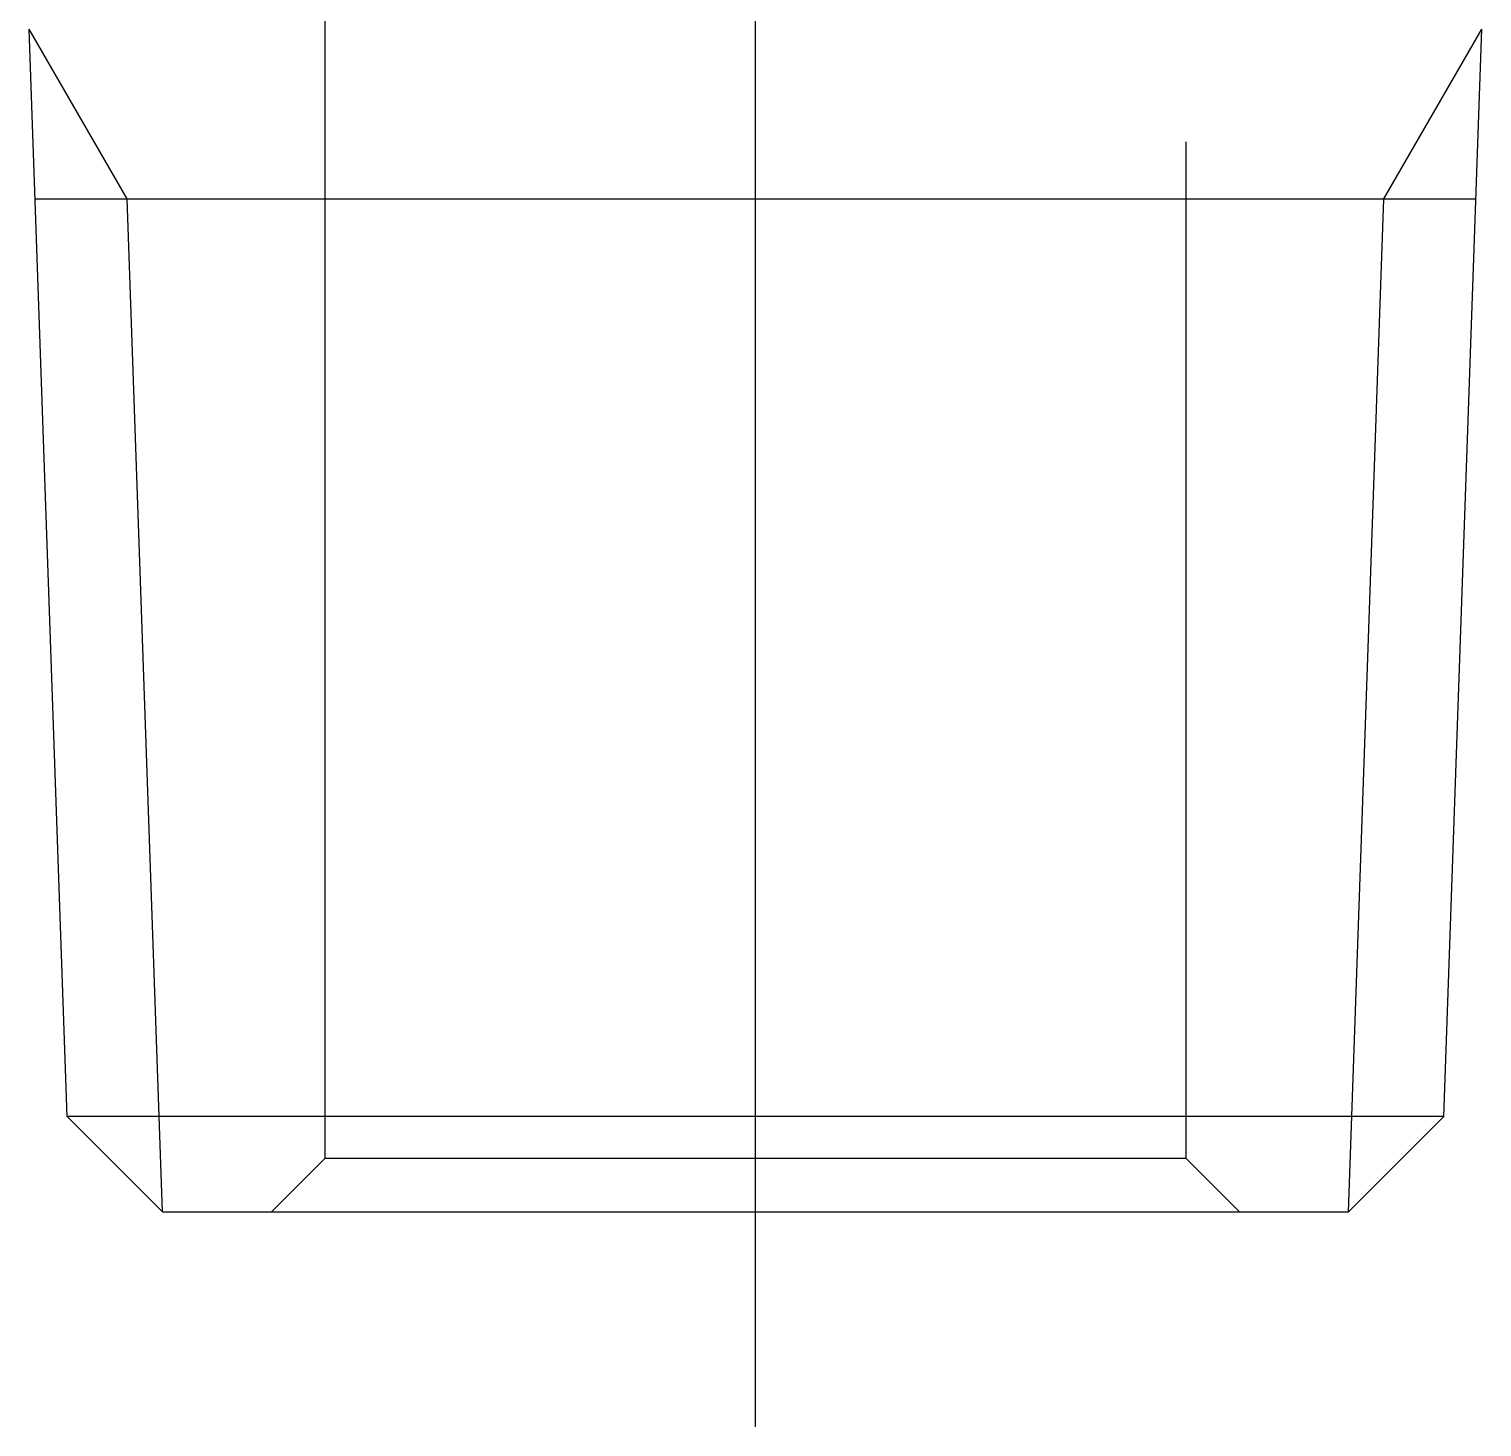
# Model space of a CAD drawing. Extents: x -40.5 to 40.2, y -38.3 to 13.3.
# Drawn here: x 22.24 to 35.75, y -24.7 to -11.7 of the extents above; entities that cross this region are included whole.
import ezdxf

# ---------------------------------------------------------------- set-up
doc = ezdxf.new("R2010")
doc.units = 0
doc.linetypes.add('CENTER', pattern=[50.8, 31.75, -6.35, 6.35, -6.35])
doc.linetypes.add('DASHED', pattern=[19.05, 12.7, -6.35])
doc.layers.get('0').update_dxf_attribs({"linetype": 'CONTINUOUS'})
doc.layers.add('CENTER', color=1, linetype='CENTER')

msp = doc.modelspace()

# ---------------------------------------------------------------- linework, layer by layer
at = {"color": 3, "linetype": 'DASHED'}
for p, q in [((24.997, -22.2), (24.997, 6.3)), ((32.997, 6.3), (32.997, -22.2)), ((24.497, -22.7), (24.997, -22.2)), ((24.997, -22.2), (32.997, -22.2)), ((32.997, -22.2), (33.497, -22.7))]:
    msp.add_line(p, q, dxfattribs=at)
at = {"color": 7, "linetype": 'CONTINUOUS'}
for p, q in [((22.598, -21.813), (22.244, -11.7)), ((35.397, -21.813), (35.75, -11.7)), ((22.3, -13.278), (35.695, -13.278)), ((23.485, -22.7), (22.598, -21.813)), ((35.397, -21.813), (22.598, -21.813)), ((34.51, -22.7), (35.397, -21.813)), ((23.485, -22.7), (34.51, -22.7))]:
    msp.add_line(p, q, dxfattribs=at)
at = {"color": 3, "linetype": 'CONTINUOUS'}
for p, q in [((23.156, -13.278), (22.244, -11.7)), ((34.839, -13.278), (35.75, -11.7)), ((23.485, -22.7), (23.156, -13.278)), ((34.51, -22.7), (34.839, -13.278))]:
    msp.add_line(p, q, dxfattribs=at)
at = {"layer": 'CENTER', "color": 1, "linetype": 'CENTER'}
msp.add_line((28.997, -24.7), (28.997, 13.3), dxfattribs=at)

doc.saveas('drawing.dxf')
